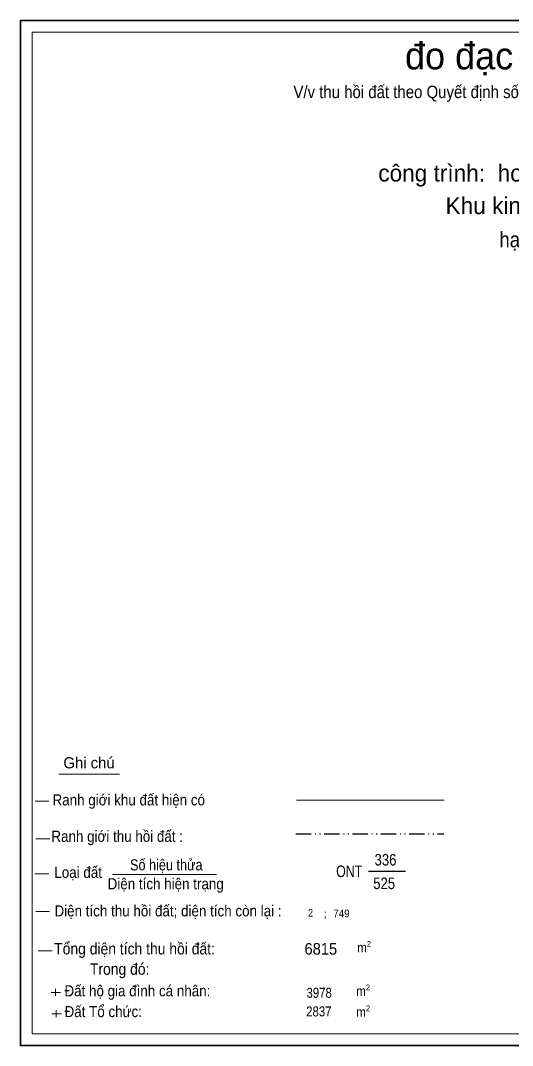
# Model space of a CAD drawing. Header units: metres. Extents: x 541636 to 543584, y 1835239 to 1836590.
# Drawn here: x 541636.3 to 541764.2, y 1835239.3 to 1835505.6 of the extents above; entities that cross this region are included whole.
import ezdxf
from ezdxf.enums import TextEntityAlignment as Align

# ---------------------------------------------------------------- set-up
doc = ezdxf.new("R2010")
doc.units = ezdxf.units.M
doc.header["$LTSCALE"] = 0.8
doc.linetypes.add('DASH_DOUBLE_DOT', pattern=[9.2, 5, -1.2, 0.3, -1.2, 0.3, -1.2])
doc.layers.add('37', color=7, linetype='Continuous', lineweight=13)
doc.layers.add('63', color=7, linetype='Continuous', lineweight=13)
doc.layers.add('5', color=7, linetype='Continuous')
doc.layers.add('6', color=7, linetype='Continuous')

msp = doc.modelspace()

# ---------------------------------------------------------------- linework, layer by layer
at = {"layer": '37'}
for p, q in [((541646.32, 1835309.81), (541662.03, 1835309.81)), ((541643.72, 1835302.75), (541640.12, 1835302.75)), ((541708.04, 1835302.99), (541746.42, 1835302.99)), ((541643.94, 1835292.99), (541640.34, 1835292.99)), ((541643.7, 1835283.86), (541640.1, 1835283.86)), ((541660.25, 1835283.7), (541687.27, 1835283.7)), ((541643.9, 1835274.09), (541640.3, 1835274.09)), ((541644.55, 1835263.9), (541640.95, 1835263.9)), ((541644.32, 1835253.09), (541646.77, 1835253.09)), ((541645.44, 1835253.98), (541645.44, 1835252.2)), ((541645.64, 1835248.44), (541645.64, 1835246.66)), ((541644.52, 1835247.55), (541646.97, 1835247.55))]:
    msp.add_line(p, q, dxfattribs=at)
at = {"layer": '37', "linetype": 'DASH_DOUBLE_DOT', "lineweight": 25}
msp.add_line((541707.9, 1835294.28), (541746.28, 1835294.28), dxfattribs=at)
at = {"layer": '37', "lineweight": 25}
msp.add_line((541726.78, 1835284.56), (541736.38, 1835284.56), dxfattribs=at)
at = {"layer": '37', "lineweight": 35}
msp.add_lwpolyline([(542016.53, 1835239.3), (541636.35, 1835239.3), (541636.35, 1835505.56), (542016.53, 1835505.56)], close=True, dxfattribs=at)
at = {"layer": '37'}
msp.add_lwpolyline([(542013.53, 1835242.3), (541639.35, 1835242.3), (541639.35, 1835502.56), (542013.53, 1835502.56)], close=True, dxfattribs=at)

# ---------------------------------------------------------------- texts
for s, height, p in [('đo đạc chỉnh lý bản đồ địa chính khu đất', 7, (541820.02, 1835492.87)), ('công trình:  hoàn thiện kết cấu cơ sở hạ tầng một số tuyến chính tại ', 4.39, (541818.155, 1835463.73)), ('Khu kinh tế - thương mại đặc biệt lao bảo (giai đoạn 2)', 4.39, (541817.89, 1835455.26)), ('Ghi chú', 2.892, (541654.155, 1835311.29))]:
    msp.add_text(s, height=height, dxfattribs=at).set_placement(p, align=Align.CENTER)
for s, height, width, p in [(' V/v thu hồi đất theo Quyết định số:              /QĐ-UBND ngày         tháng         năm 2017   của UBND huyện Hướng Hoá ', 3.23, 0.9, (541809.65, 1835485.4)), ('hạng mục: đường vào khu sản xuất bắc quốc lộ 9', 4, 0.9, (541813.72, 1835446.65)), ('Ranh giới khu đất hiện có', 2.89, 0.9, (541664.48, 1835301.66)), ('Ranh giới thu hồi đất :', 2.89, 0.9, (541661.47, 1835292.2)), ('Số hiệu thửa', 2.892, 0.85, (541674.225, 1835284.78)), ('336', 3, 0.85, (541731.17, 1835286.05)), ('Loại đất', 2.892, 0.9, (541651.325, 1835282.84)), ('Diện tích hiện trạng', 2.89, 0.9, (541674.075, 1835279.86)), ('525', 3, 0.85, (541730.83, 1835279.93)), ('Diện tích thu hồi đất; diện tích còn lại :', 2.891, 0.9, (541674.675, 1835272.83)), ('Tổng diện tích thu hồi đất:', 3, 0.9, (541665.975, 1835262.95)), ('2', 1.5, 0.8, (541726.875, 1835264.96)), ('m', 2.5, 0.9, (541725.09, 1835263.51)), ('Trong đó:', 3, 0.9, (541662.115, 1835257.66)), ('Đất hộ gia đình cá nhân:', 2.89, 0.9, (541666.72, 1835252.06)), ('m', 2.5, 0.9, (541724.83, 1835252.18)), ('2', 1.5, 0.8, (541726.615, 1835253.63)), ('Đất Tổ chức:', 2.89, 0.9, (541657.85, 1835246.67)), ('m', 2.5, 0.9, (541724.83, 1835246.75)), ('2', 1.5, 0.8, (541726.615, 1835248.2))]:
    msp.add_text(s, height=height, dxfattribs=dict(at, width=width)).set_placement(p, align=Align.CENTER)
at = {"layer": '37', "width": 0.8}
msp.add_text('ONT ', height=3, dxfattribs=at).set_placement((541726.02, 1835283.05), align=Align.RIGHT)
at = {"layer": '37'}
for s, height, width, p in [('6815', 3, 0.95, (541710.13, 1835262.91)), ('3978', 2.6, 0.85, (541710.65, 1835251.69)), ('2837', 2.6, 0.85, (541710.56, 1835246.85))]:
    msp.add_text(s, height=height, dxfattribs=dict(at, width=width)).set_placement(p)
at = {"layer": '5', "width": 0.85}
msp.add_text('2', height=2, dxfattribs=at).set_placement((541711.705, 1835272.77), align=Align.CENTER)
at = {"layer": '6', "width": 0.95}
msp.add_text('749', height=2, dxfattribs=at).set_placement((541719.725, 1835272.6), align=Align.CENTER)
at = {"layer": '63'}
msp.add_text(';', height=2, dxfattribs=at).set_placement((541715.48, 1835272.55), align=Align.CENTER)

doc.saveas('drawing.dxf')
